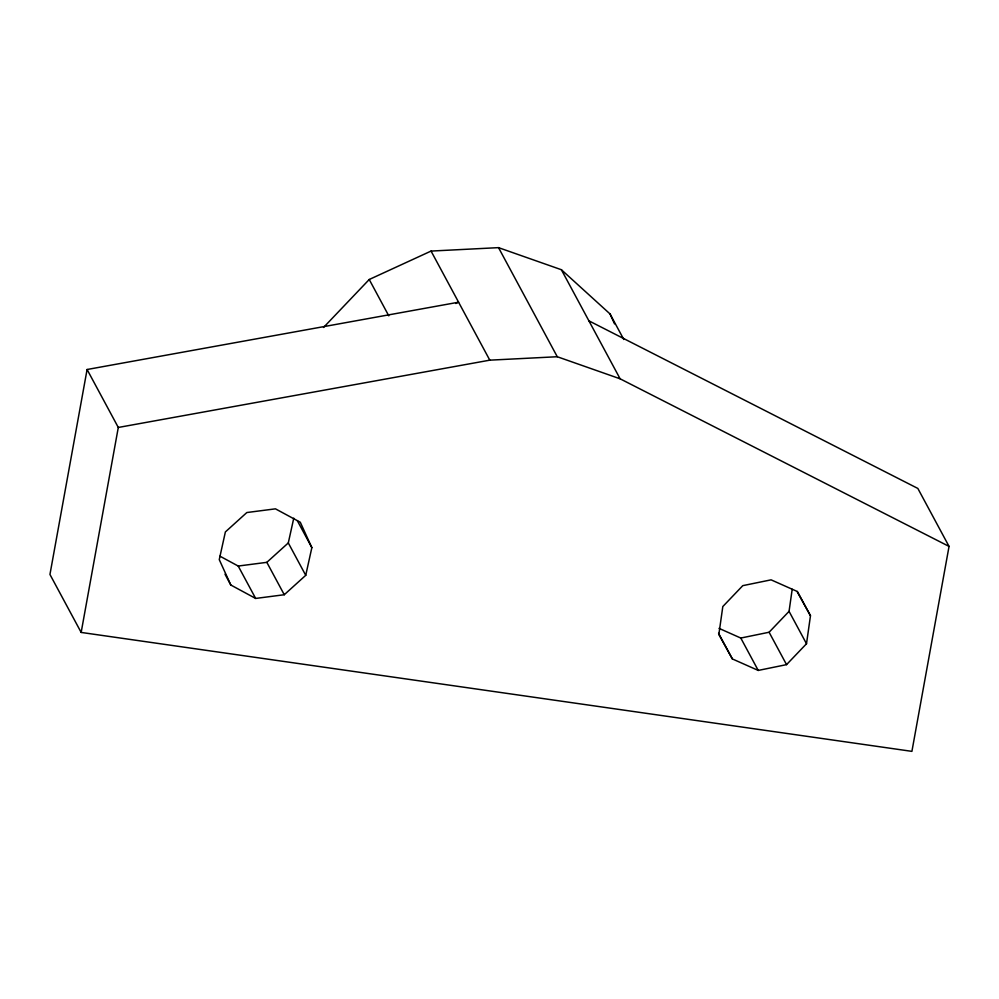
<?xml version="1.0" encoding="UTF-8"?>
<svg xmlns="http://www.w3.org/2000/svg" width="999" height="999" viewBox="0 0 999 999"><rect width="100%" height="100%" fill="white"/><g stroke="black" fill="none" stroke-linecap="round" stroke-linejoin="round"><path stroke-width="1.5" d="M719.018 628.359L740.796 638.049L769.105 632.242L789.06 611.351L792.195 589.248M810.476 615.746L796.952 591.333L771.091 579.845L742.781 585.651L722.814 606.543L718.843 634.527L732.367 658.94L758.229 670.429L786.55 664.635L806.505 643.743L810.476 615.746L797.389 591.458M455.769 303.496L458.578 302.21L87.088 369.505L49.95 574.462L81.156 632.429L911.912 751.36L949.05 546.403L917.844 488.436L588.911 320.841M81.156 632.429L118.294 427.46L87.088 369.505M219.917 556.168L238.212 566.046L266.833 562.337L288.299 542.932L293.768 518.169M305.731 575.324L311.85 547.639L300.287 522.24L275.449 508.841L246.84 512.537L225.374 531.943L219.256 559.627L230.819 585.027L255.657 598.438L284.265 594.73L305.731 575.324L288.299 542.932M323.526 327.472L369.23 279.495L431.056 251.074L498.526 247.64L561.376 269.718L610.039 313.948L623.813 339.51M118.294 427.46L489.797 360.164L557.267 356.73L620.117 378.808L949.05 546.403M789.06 611.351L806.505 643.743M769.105 632.242L786.55 664.635M561.376 269.718L620.117 378.808M740.796 638.049L758.229 670.429M718.568 633.291L732.367 658.94M498.526 247.64L557.267 356.73M431.056 251.074L489.797 360.164M369.23 279.495L388.786 315.834M297.315 520.654L311.85 547.639M266.833 562.337L284.265 594.73M238.212 566.046L255.657 598.438M225.012 574.225L230.819 585.027M610.039 313.948L614.547 323.888"/></g></svg>
